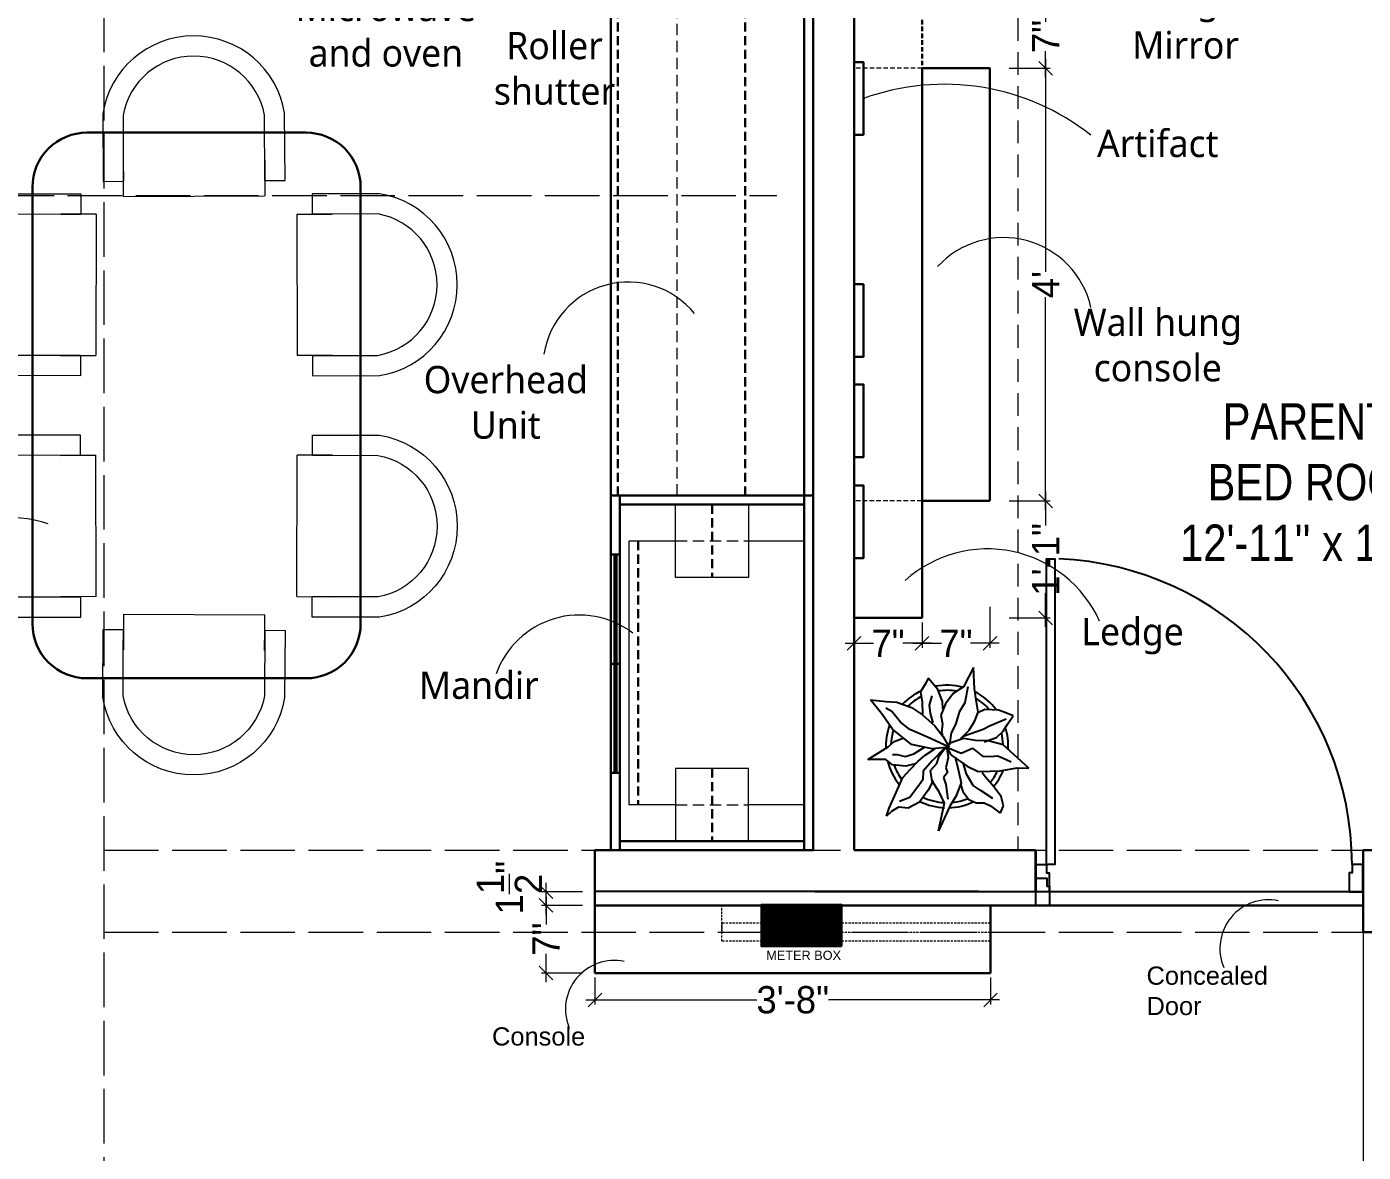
# Model space of a CAD drawing. Header units: millimetres. Extents: x 35877 to 3066687, y -650199 to -40525.
# Drawn here: x 147047.5 to 147194.5, y -180139.9 to -180016.2 of the extents above; entities that cross this region are included whole.
import ezdxf

# ---------------------------------------------------------------- set-up
doc = ezdxf.new("R2010")
doc.units = ezdxf.units.MM
doc.header["$MEASUREMENT"] = 0
doc.header["$PDMODE"] = 35
for name, pattern in [('ACAD_ISO02W100', [15, 12, -3]), ('DASHED', [0.75, 0.5, -0.25]), ('DASHED2', [0.375, 0.25, -0.125]), ('DASHEDX2', [1.5, 1, -0.5]), ('HIDDEN', [0.375, 0.25, -0.125])]:
    doc.linetypes.add(name, pattern=pattern)
doc.layers.get('Defpoints').update_dxf_attribs({"color": 220})
for name, color, linetype in [('AR DOOR', 40, 'Continuous'), ('AR ELE-5', 134, 'Continuous'), ('str coll', 6, 'Continuous')]:
    doc.layers.add(name, color=color, linetype=linetype)
for name, color, linetype, lineweight in [('COLUMN', 1, 'Continuous', 30), ('dim05', 1, 'Continuous', 13), ('el', 7, 'Continuous', 20), ('ELEC.', 5, 'Continuous', 20), ('Electrical', 84, 'Continuous', 30), ('FIRST FLOOR ( TEXT )', 7, 'Continuous', 9), ('FUR1', 22, 'Continuous', 0), ('FURNITURE', 32, 'Continuous', 9), ('furniture dimensions', 1, 'DASHED', 0), ('GROUND FLOOR', 7, 'Continuous', 9), ('GROUND FLOOR  ( PLINE )', 251, 'Continuous', 30), ('Labelling', 1, 'Continuous', 25), ('wall', 7, 'Continuous', 30)]:
    doc.layers.add(name, color=color, linetype=linetype, lineweight=lineweight)
doc.layers.add('PDF_INT-ELEC SWITCH BOARD', color=7, linetype='Continuous', true_color=0x00751d)
doc.styles.add('century g', font='GOTHIC.TTF')
doc.styles.add('KATHA', font='swissc.ttf')
doc.styles.get("Standard").update_dxf_attribs({"font": 'arial.ttf', "height": 6})
doc.styles.add('style4', font='ARIALN.TTF')
doc.dimstyles.new('Archana', dxfattribs={"dimtxt": 2, "dimasz": 0.75, "dimexe": 0.5, "dimexo": 0.5, "dimgap": 0, "dimtad": 0, "dimzin": 0, "dimdsep": 46, "dimlunit": 4, "dimtxsty": 'century g', "dimblk": 'OBLIQUE', "dimcen": 0, "dimdle": 1, "dimclrd": 256, "dimclre": 256, "dimclrt": 256, "dimadec": 0, "dimazin": 0, "dimtfac": 1, "dimtofl": 0, "dimtmove": 1, "dimatfit": 3, "dimfxl": 1, "dimfxlon": 1, "dimtolj": 1, "dimtzin": 0, "dimlwd": -1, "dimlwe": -1, "dimarcsym": 0})

# ---------------------------------------------------------------- blocks, each defined once
blk = doc.blocks.new('*U20')
for points in [[(0, 0), (0, 1120), (30, 1120), (30, 0)], [(-40, 0), (0, 0), (0, -30), (10, -30), (10, -100), (-40, -100)], [(1160, 0), (1120, 0), (1120, -30), (1110, -30), (1110, -100), (1160, -100)]]:
    blk.add_lwpolyline(points, close=True)
at = {"layer": 'AR ELE-5', "linetype": 'ByBlock', "ltscale": 15}
blk.add_arc((-1.6, -0.7), 1121.6, 0.0347, 87.627, dxfattribs=at)
blk = doc.blocks.new('SD DSD')
at = {"layer": 'FURNITURE', "color": 9, "true_color": 0xc7c8ca, "transparency": 33554687}
for p, q in [((3348486.7, -514623.32), (3348486.68, -514619.42)), ((3348502.23, -514619.34), (3348502.25, -514623.25)), ((3348486.7, -514623.32), (3348502.25, -514623.25)), ((3348483.69, -514625.26), (3348479.79, -514625.25)), ((3348483.69, -514625.26), (3348483.66, -514640.81)), ((3348505.76, -514625.26), (3348509.66, -514625.25)), ((3348505.76, -514625.26), (3348505.79, -514640.81)), ((3348479.75, -514640.8), (3348483.66, -514640.81)), ((3348509.7, -514640.8), (3348505.79, -514640.81)), ((3348479.75, -514651.77), (3348483.66, -514651.76)), ((3348483.69, -514667.31), (3348483.66, -514651.76)), ((3348505.76, -514667.31), (3348505.79, -514651.76)), ((3348509.7, -514651.77), (3348505.79, -514651.76)), ((3348483.69, -514667.31), (3348479.79, -514667.32)), ((3348505.76, -514667.31), (3348509.66, -514667.32)), ((3348486.7, -514669.25), (3348486.68, -514673.16)), ((3348486.7, -514669.25), (3348502.25, -514669.32)), ((3348502.23, -514673.23), (3348502.25, -514669.32))]:
    blk.add_line(p, q, dxfattribs=at)
at = {"layer": 'FURNITURE', "color": 9, "true_color": 0xc7c8ca, "transparency": 33554687, "flags": 128}
for points in [[(3348502.23, -514621.56), (3348504.46, -514621.55), (3348504.42, -514614.17, 0.853613), (3348484.42, -514614.22), (3348484.46, -514621.65), (3348486.68, -514621.64)], [(3348502.22, -514619.34), (3348502.23, -514621.56), (3348502.2, -514614.36, 0.835758), (3348486.65, -514614.39), (3348486.67, -514619.42), (3348486.68, -514621.64)], [(3348481.97, -514640.8), (3348481.97, -514643.02), (3348474.58, -514643.01, -0.853613), (3348474.58, -514623.01), (3348482.01, -514623.02), (3348482.01, -514625.25)], [(3348507.48, -514640.8), (3348507.48, -514643.02), (3348514.87, -514643.01, 0.853613), (3348514.87, -514623.01), (3348507.44, -514623.02), (3348507.44, -514625.25)], [(3348479.75, -514640.79), (3348481.97, -514640.8), (3348474.77, -514640.78, -0.835758), (3348474.76, -514625.23), (3348479.79, -514625.24), (3348482.01, -514625.25)], [(3348509.7, -514640.79), (3348507.48, -514640.8), (3348514.68, -514640.78, 0.835758), (3348514.69, -514625.23), (3348509.66, -514625.24), (3348507.44, -514625.25)], [(3348481.97, -514651.77), (3348481.97, -514649.55), (3348474.58, -514649.57, 0.853613), (3348474.58, -514669.57), (3348482.01, -514669.55), (3348482.01, -514667.32)], [(3348507.48, -514651.77), (3348507.48, -514649.55), (3348514.87, -514649.57, -0.853613), (3348514.87, -514669.57), (3348507.44, -514669.55), (3348507.44, -514667.32)], [(3348479.75, -514651.78), (3348481.97, -514651.77), (3348474.77, -514651.79, 0.835758), (3348474.76, -514667.34), (3348479.79, -514667.33), (3348482.01, -514667.33)], [(3348509.7, -514651.78), (3348507.48, -514651.77), (3348514.68, -514651.79, -0.835758), (3348514.69, -514667.34), (3348509.66, -514667.33), (3348507.44, -514667.33)], [(3348502.23, -514671.01), (3348504.46, -514671.02), (3348504.42, -514678.4, -0.853613), (3348484.42, -514678.36), (3348484.46, -514670.92), (3348486.68, -514670.93)], [(3348502.22, -514673.23), (3348502.23, -514671.01), (3348502.2, -514678.21, -0.835758), (3348486.65, -514678.18), (3348486.67, -514673.16), (3348486.68, -514670.93)]]:
    blk.add_lwpolyline(points, format="xyb", dxfattribs=at)
at = {"layer": 'FURNITURE', "color": 9, "lineweight": 30, "true_color": 0xc7c8ca, "transparency": 33554687}
blk.add_lwpolyline([(3348506.78, -514676.29), (3348482.68, -514676.29, -0.414214), (3348476.68, -514670.29), (3348476.68, -514622.29, -0.414214), (3348482.68, -514616.29), (3348506.78, -514616.29, -0.414214), (3348512.78, -514622.29), (3348512.78, -514670.29, -0.414214)], format="xyb", close=True, dxfattribs=at)
blk = doc.blocks.new('ARPLS010')
at = {"linetype": 'ByBlock'}
for p, q in [((0.179, 0.666), (0.121, 0.605)), ((0.174, 0.573), (0.179, 0.666)), ((0.121, 0.605), (-0.013, 0.459)), ((0.2, 0.432), (0.174, 0.573)), ((-0.278, 0.467), (-0.295, 0.42)), ((-0.248, 0.54), (-0.278, 0.467)), ((-0.182, 0.493), (-0.248, 0.54)), ((-0.222, 0.484), (-0.164, 0.347)), ((-0.125, 0.459), (-0.182, 0.493)), ((-0.072, 0.404), (-0.125, 0.459)), ((-0.013, 0.459), (-0.044, 0.336)), ((0.077, 0.412), (0.091, 0.447)), ((0.091, 0.447), (0.125, 0.522)), ((0.409, 0.44), (0.33, 0.38)), ((0.484, 0.459), (0.409, 0.44)), ((0.542, 0.434), (0.484, 0.459)), ((-0.295, 0.42), (-0.302, 0.309)), ((-0.164, 0.347), (-0.139, 0.295)), ((-0.038, 0.302), (-0.072, 0.404)), ((-0.044, 0.336), (-0.049, 0.232)), ((0.082, 0.358), (0.077, 0.412)), ((0.08, 0.288), (0.082, 0.358)), ((0.203, 0.352), (0.2, 0.432)), ((0.204, 0.254), (0.203, 0.352)), ((0.33, 0.38), (0.252, 0.313)), ((0.425, 0.373), (0.356, 0.269)), ((0.459, 0.303), (0.485, 0.354)), ((0.485, 0.354), (0.533, 0.42)), ((0.533, 0.42), (0.542, 0.434)), ((-0.469, 0.226), (-0.643, 0.216)), ((-0.362, 0.24), (-0.469, 0.226)), ((-0.278, 0.254), (-0.362, 0.24)), ((-0.302, 0.309), (-0.276, 0.258)), ((-0.21, 0.227), (-0.278, 0.254)), ((-0.132, 0.18), (-0.21, 0.227)), ((-0.139, 0.295), (-0.08, 0.131)), ((-0.049, 0.232), (-0.065, 0.135)), ((0.015, 0.209), (0.08, 0.288)), ((0.16, 0.165), (0.204, 0.254)), ((0.252, 0.313), (0.216, 0.287)), ((0.356, 0.269), (0.318, 0.213)), ((0.432, 0.176), (0.459, 0.236)), ((0.459, 0.236), (0.459, 0.303)), ((-0.643, 0.216), (-0.485, 0.134)), ((-0.359, 0.148), (-0.49, 0.172)), ((-0.485, 0.134), (-0.433, 0.051)), ((-0.287, 0.106), (-0.359, 0.148)), ((-0.063, 0.111), (-0.132, 0.18)), ((-0.065, 0.135), (-0.024, 0.018)), ((0.009, 0.005), (0.056, 0.114)), ((0.056, 0.114), (0.015, 0.209)), ((0.068, 0.032), (0.16, 0.165)), ((0.227, 0.157), (0.132, 0.131)), ((0.187, 0.091), (0.297, 0.116)), ((0.318, 0.213), (0.227, 0.157)), ((0.297, 0.116), (0.408, 0.071)), ((0.309, 0.109), (0.368, 0.128)), ((0.368, 0.128), (0.432, 0.176)), ((-0.433, 0.051), (-0.349, -0.011)), ((-0.18, 0.073), (-0.287, 0.106)), ((-0.111, 0.036), (-0.18, 0.073)), ((-0.013, 0.022), (-0.111, 0.036)), ((-0.084, -0.034), (0.007, 0.018)), ((0.003, 0.011), (-0.076, -0.16)), ((-0.024, 0.018), (0.009, 0.005)), ((0.006, -0.002), (0.068, 0.032)), ((0.007, 0.018), (0.02, -0.121)), ((0.017, -0.002), (0.091, 0.009)), ((0.088, 0.065), (0.187, 0.091)), ((0.091, 0.009), (0.173, -0.011)), ((0.173, -0.011), (0.212, 0.004)), ((0.212, 0.004), (0.252, -0.03)), ((0.309, -0.01), (0.43, 0.006)), ((0.408, 0.071), (0.482, 0.024)), ((0.482, 0.024), (0.689, -0.072)), ((-0.464, -0.073), (-0.558, -0.152)), ((-0.366, -0.036), (-0.464, -0.073)), ((-0.306, -0.033), (-0.366, -0.036)), ((-0.349, -0.011), (-0.256, -0.05)), ((-0.259, -0.2), (-0.168, -0.1)), ((-0.256, -0.05), (-0.185, -0.038)), ((-0.185, -0.038), (-0.114, -0.046)), ((-0.168, -0.1), (-0.084, -0.034)), ((-0.114, -0.046), (-0.093, -0.036)), ((0.01, -0.014), (0.017, -0.002)), ((0.078, -0.064), (0.01, -0.014)), ((0.016, -0.023), (0.116, -0.122)), ((0.07, -0.179), (0.018, -0.1)), ((0.138, -0.083), (0.078, -0.064)), ((0.197, -0.135), (0.138, -0.083)), ((0.252, -0.03), (0.309, -0.01)), ((0.37, -0.064), (0.283, -0.123)), ((0.462, -0.021), (0.37, -0.064)), ((0.689, -0.072), (0.462, -0.021)), ((-0.558, -0.152), (-0.517, -0.172)), ((-0.517, -0.172), (-0.447, -0.216)), ((-0.447, -0.216), (-0.363, -0.202)), ((-0.336, -0.142), (-0.413, -0.121)), ((-0.363, -0.202), (-0.263, -0.2)), ((-0.269, -0.135), (-0.336, -0.142)), ((-0.318, -0.29), (-0.259, -0.2)), ((-0.193, -0.113), (-0.269, -0.135)), ((-0.076, -0.16), (-0.138, -0.304)), ((0.02, -0.121), (-0.017, -0.291)), ((0.059, -0.27), (0.005, -0.185)), ((0.121, -0.239), (0.07, -0.179)), ((0.116, -0.122), (0.201, -0.195)), ((0.283, -0.123), (0.197, -0.135)), ((0.201, -0.195), (0.272, -0.198)), ((0.272, -0.198), (0.311, -0.225)), ((0.277, -0.114), (0.357, -0.156)), ((0.357, -0.156), (0.455, -0.226)), ((-0.363, -0.408), (-0.318, -0.29)), ((-0.138, -0.304), (-0.199, -0.38)), ((-0.017, -0.291), (-0.141, -0.446)), ((0.08, -0.342), (0.059, -0.27)), ((0.184, -0.299), (0.121, -0.239)), ((0.141, -0.261), (0.16, -0.336)), ((0.252, -0.362), (0.184, -0.299)), ((0.311, -0.225), (0.415, -0.304)), ((0.415, -0.304), (0.447, -0.388)), ((0.455, -0.226), (0.503, -0.317)), ((0.503, -0.317), (0.494, -0.398)), ((-0.368, -0.496), (-0.363, -0.408)), ((-0.199, -0.38), (-0.287, -0.45)), ((-0.042, -0.432), (-0.071, -0.352)), ((0.002, -0.48), (-0.042, -0.432)), ((0.064, -0.446), (0.066, -0.407)), ((0.066, -0.407), (0.08, -0.342)), ((0.16, -0.336), (0.15, -0.445)), ((0.376, -0.416), (0.252, -0.362)), ((0.502, -0.472), (0.376, -0.416)), ((0.494, -0.398), (0.528, -0.452)), ((-0.382, -0.625), (-0.368, -0.496)), ((-0.269, -0.533), (-0.382, -0.625)), ((-0.287, -0.45), (-0.314, -0.498)), ((-0.141, -0.446), (-0.269, -0.533)), ((0.104, -0.646), (0.002, -0.48)), ((0.106, -0.5), (0.104, -0.646)), ((0.15, -0.445), (0.106, -0.5)), ((0.567, -0.494), (0.502, -0.472)), ((0.528, -0.452), (0.567, -0.494))]:
    blk.add_line(p, q, dxfattribs=at)
for radius, start, end in [(0.5, 87.2367, 107.9154), (0.458, 91.6596, 104.0784), (0.5, 49.0791, 67.0324), (0.5, 126.2799, 152.7042), (0.458, 130.7647, 148.9789), (0.458, 49.8461, 63.9764), (0.5, 164.9216, 191.0302), (0.458, 5.0517, 21.9108), (0.5, 1.3782, 25.7565), (0.458, 169.9629, 188.6517), (0.458, 334.5625, 357.1532), (0.5, 333.6991, 357.5577), (0.5, 205.1623, 226.3204), (0.458, 207.232, 224.0819), (0.5, 283.5324, 308.8712), (0.458, 289.266, 306.1107), (0.5, 249.553, 272.4234), (0.458, 252.8522, 267.711)]:
    blk.add_arc((0, 0), radius, start, end, dxfattribs=at)
blk = doc.blocks.new('_Oblique')
at = {"layer": 'wall', "color": 0, "lineweight": -2}
blk.add_line((-0.5, -0.5), (0.5, 0.5), dxfattribs=at)
blk = doc.blocks.new('*D652')
at = {"layer": 'Defpoints', "color": 0, "linetype": 'Continuous', "lineweight": 0, "transparency": 16777216}
for p in [(147153.43, -180020.73), (147159.55, -180020.73), (147153.43, -180068.29)]:
    blk.add_point(p, dxfattribs=at)
at = {"layer": 'furniture dimensions', "color": 5, "linetype": 'Continuous', "transparency": 16777216}
for p, q in [((147159.55, -180019.73), (147159.55, -180043.12)), ((147155.55, -180020.73), (147160.05, -180020.73)), ((147159.55, -180069.29), (147159.55, -180045.9))]:
    blk.add_line(p, q, dxfattribs=at)
at = {"layer": 'furniture dimensions', "color": 5, "linetype": 'ByBlock', "transparency": 16777216}
blk.add_line((147155.55, -180068.29), (147160.05, -180068.29), dxfattribs=at)
at = {"layer": 'furniture dimensions', "color": 5, "linetype": 'Continuous', "transparency": 16777216, "xscale": 1.5, "yscale": 1.5, "zscale": 1.5}
for p, rotation in [((147159.55, -180020.73), 90), ((147159.55, -180068.29), 270)]:
    blk.add_blockref('_Oblique', p, dxfattribs=dict(at, rotation=rotation))
at = {"layer": 'furniture dimensions', "linetype": 'Continuous', "lineweight": 0, "transparency": 16777216, "insert": (147159.55, -180044.51), "char_height": 3, "attachment_point": 5, "rotation": 90, "style": 'century g'}
blk.add_mtext("\\A1;4'", dxfattribs=at)
blk = doc.blocks.new('*D653')
at = {"layer": 'Defpoints', "color": 0, "linetype": 'Continuous', "lineweight": 0, "transparency": 16777216}
for p in [(147138.49, -180076.64), (147145.96, -180081.15), (147145.96, -180083.94)]:
    blk.add_point(p, dxfattribs=at)
at = {"layer": 'furniture dimensions', "color": 5, "linetype": 'ByBlock', "transparency": 16777216}
blk.add_line((147138.49, -180079.94), (147138.49, -180084.44), dxfattribs=at)
at = {"layer": 'furniture dimensions', "color": 5, "linetype": 'Continuous', "transparency": 16777216}
for p, q in [((147145.96, -180081.65), (147145.96, -180084.44)), ((147137.49, -180083.94), (147140.62, -180083.94)), ((147146.96, -180083.94), (147143.83, -180083.94))]:
    blk.add_line(p, q, dxfattribs=at)
at = {"layer": 'furniture dimensions', "color": 5, "linetype": 'Continuous', "transparency": 16777216, "xscale": 1.5, "yscale": 1.5, "zscale": 1.5, "rotation": 180}
blk.add_blockref('_Oblique', (147138.49, -180083.94), dxfattribs=at)
at = {"layer": 'furniture dimensions', "color": 5, "linetype": 'Continuous', "transparency": 16777216, "xscale": 1.5, "yscale": 1.5, "zscale": 1.5}
blk.add_blockref('_Oblique', (147145.96, -180083.94), dxfattribs=at)
at = {"layer": 'furniture dimensions', "linetype": 'Continuous', "lineweight": 0, "transparency": 16777216, "insert": (147142.22, -180083.94), "char_height": 3, "attachment_point": 5, "style": 'century g'}
blk.add_mtext('\\A1;7"', dxfattribs=at)
blk = doc.blocks.new('*D655')
at = {"layer": 'Defpoints', "color": 0, "linetype": 'Continuous', "lineweight": 0, "transparency": 16777216}
for p in [(147153.43, -180013.73), (147153.43, -180020.73), (147159.55, -180020.73)]:
    blk.add_point(p, dxfattribs=at)
at = {"layer": 'furniture dimensions', "color": 5, "linetype": 'Continuous', "transparency": 16777216}
for p, q in [((147159.55, -180012.73), (147159.55, -180015.62)), ((147159.55, -180021.73), (147159.55, -180018.83)), ((147155.55, -180020.73), (147160.05, -180020.73))]:
    blk.add_line(p, q, dxfattribs=at)
at = {"layer": 'furniture dimensions', "color": 5, "linetype": 'ByBlock', "transparency": 16777216}
blk.add_line((147155.55, -180013.73), (147160.05, -180013.73), dxfattribs=at)
at = {"layer": 'furniture dimensions', "color": 5, "linetype": 'Continuous', "transparency": 16777216, "xscale": 1.5, "yscale": 1.5, "zscale": 1.5}
for p, rotation in [((147159.55, -180013.73), 90), ((147159.55, -180020.73), 270)]:
    blk.add_blockref('_Oblique', p, dxfattribs=dict(at, rotation=rotation))
at = {"layer": 'furniture dimensions', "linetype": 'Continuous', "lineweight": 0, "transparency": 16777216, "insert": (147159.55, -180017.23), "char_height": 3, "attachment_point": 5, "rotation": 90, "style": 'century g'}
blk.add_mtext('\\A1;7"', dxfattribs=at)
blk = doc.blocks.new('*D656')
at = {"layer": 'Defpoints', "color": 0, "linetype": 'Continuous', "lineweight": 0, "transparency": 16777216}
for p in [(147153.43, -180068.29), (147145.96, -180081.15), (147159.55, -180081.15)]:
    blk.add_point(p, dxfattribs=at)
at = {"layer": 'furniture dimensions', "color": 5, "linetype": 'Continuous', "transparency": 16777216}
for p, q in [((147159.55, -180067.29), (147159.55, -180071)), ((147159.55, -180082.15), (147159.55, -180078.44)), ((147155.55, -180081.15), (147160.05, -180081.15))]:
    blk.add_line(p, q, dxfattribs=at)
at = {"layer": 'furniture dimensions', "color": 5, "linetype": 'ByBlock', "transparency": 16777216}
blk.add_line((147155.55, -180068.29), (147160.05, -180068.29), dxfattribs=at)
at = {"layer": 'furniture dimensions', "color": 5, "linetype": 'Continuous', "transparency": 16777216, "xscale": 1.5, "yscale": 1.5, "zscale": 1.5}
for p, rotation in [((147159.55, -180068.29), 90), ((147159.55, -180081.15), 270)]:
    blk.add_blockref('_Oblique', p, dxfattribs=dict(at, rotation=rotation))
at = {"layer": 'furniture dimensions', "linetype": 'Continuous', "lineweight": 0, "transparency": 16777216, "insert": (147159.55, -180074.72), "char_height": 3, "attachment_point": 5, "rotation": 90, "style": 'century g'}
blk.add_mtext('\\A1;1\'-1"', dxfattribs=at)
blk = doc.blocks.new('*D657')
at = {"layer": 'Defpoints', "color": 0, "linetype": 'Continuous', "lineweight": 0, "transparency": 16777216}
for p in [(147153.43, -180079.15), (147145.96, -180081.15), (147153.43, -180083.94)]:
    blk.add_point(p, dxfattribs=at)
at = {"layer": 'furniture dimensions', "color": 5, "linetype": 'Continuous', "transparency": 16777216}
for p, q in [((147153.43, -180079.94), (147153.43, -180084.44)), ((147144.96, -180083.94), (147148.09, -180083.94)), ((147154.43, -180083.94), (147151.3, -180083.94))]:
    blk.add_line(p, q, dxfattribs=at)
at = {"layer": 'furniture dimensions', "color": 5, "linetype": 'ByBlock', "transparency": 16777216}
blk.add_line((147145.96, -180081.65), (147145.96, -180084.44), dxfattribs=at)
at = {"layer": 'furniture dimensions', "color": 5, "linetype": 'Continuous', "transparency": 16777216, "xscale": 1.5, "yscale": 1.5, "zscale": 1.5, "rotation": 180}
blk.add_blockref('_Oblique', (147145.96, -180083.94), dxfattribs=at)
at = {"layer": 'furniture dimensions', "color": 5, "linetype": 'Continuous', "transparency": 16777216, "xscale": 1.5, "yscale": 1.5, "zscale": 1.5}
blk.add_blockref('_Oblique', (147153.43, -180083.94), dxfattribs=at)
at = {"layer": 'furniture dimensions', "linetype": 'Continuous', "lineweight": 0, "transparency": 16777216, "insert": (147149.69, -180083.94), "char_height": 3, "attachment_point": 5, "style": 'century g'}
blk.add_mtext('\\A1;7"', dxfattribs=at)
blk = doc.blocks.new('*D666')
at = {"layer": 'Defpoints', "color": 0, "linetype": 'Continuous', "lineweight": 0, "transparency": 16777216}
for p in [(147109.99, -180112.77), (147104.61, -180120.2), (147120.97, -180120.2)]:
    blk.add_point(p, dxfattribs=at)
at = {"layer": 'furniture dimensions', "color": 5, "linetype": 'ByBlock', "transparency": 16777216}
blk.add_line((147108.61, -180112.77), (147104.11, -180112.77), dxfattribs=at)
at = {"layer": 'furniture dimensions', "color": 5, "linetype": 'Continuous', "transparency": 16777216}
for p, q in [((147104.61, -180111.77), (147104.61, -180114.88)), ((147104.61, -180121.2), (147104.61, -180118.09)), ((147108.61, -180120.2), (147104.11, -180120.2))]:
    blk.add_line(p, q, dxfattribs=at)
at = {"layer": 'furniture dimensions', "color": 5, "linetype": 'Continuous', "transparency": 16777216, "xscale": 1.5, "yscale": 1.5, "zscale": 1.5}
for p, rotation in [((147104.61, -180112.77), 90), ((147104.61, -180120.2), 270)]:
    blk.add_blockref('_Oblique', p, dxfattribs=dict(at, rotation=rotation))
at = {"layer": 'furniture dimensions', "linetype": 'Continuous', "lineweight": 0, "transparency": 16777216, "insert": (147104.61, -180116.48), "char_height": 3, "attachment_point": 5, "rotation": 90, "style": 'century g'}
blk.add_mtext('\\A1;7"', dxfattribs=at)
blk = doc.blocks.new('*D667')
at = {"layer": 'Defpoints', "color": 0, "linetype": 'Continuous', "lineweight": 0, "transparency": 16777216}
for p in [(147109.99, -180120.2), (147153.49, -180120.2), (147153.49, -180123.16)]:
    blk.add_point(p, dxfattribs=at)
at = {"layer": 'furniture dimensions', "color": 5, "linetype": 'ByBlock', "transparency": 16777216}
blk.add_line((147109.99, -180120.7), (147109.99, -180123.66), dxfattribs=at)
at = {"layer": 'furniture dimensions', "color": 5, "linetype": 'Continuous', "transparency": 16777216}
for p, q in [((147153.49, -180120.7), (147153.49, -180123.66)), ((147108.99, -180123.16), (147127.79, -180123.16)), ((147154.49, -180123.16), (147135.68, -180123.16))]:
    blk.add_line(p, q, dxfattribs=at)
at = {"layer": 'furniture dimensions', "color": 5, "linetype": 'Continuous', "transparency": 16777216, "xscale": 1.5, "yscale": 1.5, "zscale": 1.5, "rotation": 180}
blk.add_blockref('_Oblique', (147109.99, -180123.16), dxfattribs=at)
at = {"layer": 'furniture dimensions', "color": 5, "linetype": 'Continuous', "transparency": 16777216, "xscale": 1.5, "yscale": 1.5, "zscale": 1.5}
blk.add_blockref('_Oblique', (147153.49, -180123.16), dxfattribs=at)
at = {"layer": 'furniture dimensions', "linetype": 'Continuous', "lineweight": 0, "transparency": 16777216, "insert": (147131.74, -180123.16), "char_height": 3, "attachment_point": 5, "style": 'century g'}
blk.add_mtext('\\A1;3\'-8"', dxfattribs=at)
blk = doc.blocks.new('*D869')
at = {"layer": 'Defpoints', "color": 0, "linetype": 'Continuous', "lineweight": 0, "transparency": 16777216}
for p in [(147104.61, -180111.27), (147109.99, -180111.27), (147109.99, -180112.77)]:
    blk.add_point(p, dxfattribs=at)
at = {"layer": 'furniture dimensions', "color": 5, "linetype": 'Continuous', "transparency": 16777216}
for p, q in [((147104.61, -180113.77), (147104.61, -180110.27)), ((147108.61, -180111.27), (147104.11, -180111.27))]:
    blk.add_line(p, q, dxfattribs=at)
at = {"layer": 'furniture dimensions', "color": 5, "linetype": 'ByBlock', "transparency": 16777216}
blk.add_line((147108.61, -180112.77), (147104.11, -180112.77), dxfattribs=at)
at = {"layer": 'furniture dimensions', "color": 5, "linetype": 'Continuous', "transparency": 16777216, "xscale": 1.5, "yscale": 1.5, "zscale": 1.5}
for p, rotation in [((147104.61, -180111.27), 90), ((147104.61, -180112.77), 270)]:
    blk.add_blockref('_Oblique', p, dxfattribs=dict(at, rotation=rotation))
at = {"layer": 'furniture dimensions', "linetype": 'Continuous', "lineweight": 0, "transparency": 16777216, "insert": (147100.57, -180110.81), "char_height": 3, "attachment_point": 5, "rotation": 90, "style": 'century g'}
blk.add_mtext('\\A1;1{\\H1x;\\S1/2;}"', dxfattribs=at)

msp = doc.modelspace()

# ---------------------------------------------------------------- hatches: boundary and pattern name
at = {"layer": 'el', "ltscale": 10, "true_color": 0x939598, "transparency": 33554687}
h = msp.add_hatch(dxfattribs=at)
h.set_pattern_fill('ANSI31', color=252, scale=0.3)
h.set_pattern_definition([(45, (-3173427.947227, 330031.232613), (-0.0265165042945, 0.0265165042945), [])])
h.paths.add_polyline_path([(147128.2984, -180112.7015), (147128.2984, -180117.2494), (147137.1136, -180117.2494), (147137.1136, -180112.7015)])

# ---------------------------------------------------------------- linework, layer by layer
at = {"transparency": 33554687, "elevation": 0.3521}
msp.add_lwpolyline([(147158.4891, -180109.7685), (147159.6891, -180109.7685), (147159.6891, -180110.6685), (147159.9891, -180110.6685), (147159.9891, -180112.7685), (147158.4891, -180112.7685)], close=True, dxfattribs=at)
at = {"layer": 'COLUMN', "transparency": 33554687, "elevation": 0.3521}
msp.add_lwpolyline([(147209.4891, -180106.7015), (147209.4891, -180115.7015), (147194.4891, -180115.7015), (147194.4891, -180106.7015)], close=True, dxfattribs=at)
at = {"layer": 'el', "color": 4, "lineweight": 30, "ltscale": 10, "transparency": 33554687, "elevation": 0.3521}
for points in [[(147112.1193, -180074.2002), (147112.3593, -180074.2002), (147112.3593, -180086.2002), (147112.1193, -180086.2002)], [(147112.1193, -180098.2002), (147112.3593, -180098.2002), (147112.3593, -180086.2002), (147112.1193, -180086.2002)]]:
    msp.add_lwpolyline(points, close=True, dxfattribs=at)
at = {"layer": 'ELEC.', "transparency": 33554687}
for centre in [(147184.0801, -180117.4992, 0.3521), (147112.0976, -180124.1816, 0.3521)]:
    msp.add_arc(centre, 5.3571, 78.172298, 202.853891, dxfattribs=at)
at = {"layer": 'FUR1', "color": 252, "true_color": 0x939598, "transparency": 33554687}
for centre, radius, start, end in [((147148.4062, -180048.5553, 0.3521), 26.0733, 51.771562, 109.929888), ((147154.9266, -180049.208, 0.3521), 9.8609, 12.854204, 137.327225), ((147113.6641, -180053.6465, 0.3521), 9.4162, 39.346781, 170.957318), ((147045.5628, -180084.1086, 0.3521), 13.9773, 72.124033, 174.042041), ((147153.1623, -180087.0889, 0.3521), 13.5226, 24.308795, 131.952955), ((147108.2657, -180090.5335, 0.3521), 9.6924, 52.725787, 160.57996)]:
    msp.add_arc(centre, radius, start, end, dxfattribs=at)
at = {"layer": 'FURNITURE', "lineweight": 30, "transparency": 33554687}
for p, q in [((147111.7393, -180106.7015, 0.3521), (147111.7393, -180002.7015, 0.3521)), ((147132.9894, -180002.7015, 0.3521), (147132.9891, -180067.7002, 0.3521)), ((147133.9894, -180002.7015, 0.3521), (147133.9891, -180067.7002, 0.3521)), ((147132.9891, -180068.7002, 0.3521), (147112.7393, -180068.7002, 0.3521)), ((147112.7393, -180068.7002, 0.3521), (147112.7393, -180105.7015, 0.3521)), ((147132.9891, -180106.7015, 0.3521), (147132.9891, -180067.7002, 0.3521)), ((147145.9594, -180068.289, 0.3521), (147153.4297, -180068.289, 0.3521)), ((147145.9594, -180081.156, 0.3521), (147138.4891, -180081.156, 0.3521)), ((147112.7393, -180105.7015, 0.3521), (147132.9891, -180105.7015, 0.3521)), ((147109.9891, -180112.7685, 0.3521), (147109.9891, -180120.2015, 0.3521)), ((147153.4891, -180120.2015, 0.3521), (147153.4891, -180112.7685, 0.3521)), ((147109.9891, -180120.2015, 0.3521), (147153.4891, -180120.2015, 0.3521))]:
    msp.add_line(p, q, dxfattribs=at)
at = {"layer": 'FURNITURE', "color": 3, "linetype": 'DASHEDX2', "lineweight": 30, "transparency": 33554687}
for p, q in [((147112.4893, -180067.7002, 0.3521), (147112.4893, -180002.7015, 0.3521)), ((147126.4891, -180067.7002, 0.3521), (147126.4891, -180002.7015, 0.3521)), ((147122.8642, -180068.7002, 0.3521), (147122.8642, -180076.7002, 0.3521)), ((147114.7393, -180072.7002, 0.3521), (147114.7393, -180101.7015, 0.3521)), ((147122.8642, -180097.7015, 0.3521), (147122.8642, -180105.7015, 0.3521))]:
    msp.add_line(p, q, dxfattribs=at)
at = {"layer": 'FURNITURE', "linetype": 'HIDDEN', "lineweight": 18, "ltscale": 5, "transparency": 33554687}
for p, q in [((147118.9891, -180002.7015, 0.3521), (147118.9891, -180067.7002, 0.3521)), ((147118.8599, -180072.7002, 0.3521), (147126.8685, -180072.7002, 0.3521)), ((147118.8599, -180101.7015, 0.3521), (147126.8685, -180101.7015, 0.3521))]:
    msp.add_line(p, q, dxfattribs=at)
at = {"layer": 'FURNITURE', "linetype": 'DASHED', "lineweight": 30, "transparency": 33554687}
msp.add_line((147145.9594, -180081.1485, 0.3521), (147145.9594, -180013.7279, 0.3521), dxfattribs=at)
at = {"layer": 'FURNITURE', "linetype": 'DASHED', "lineweight": 20, "transparency": 33554687}
msp.add_line((147153.4297, -180068.289, 0.3521), (147138.4891, -180068.289, 0.3521), dxfattribs=at)
at = {"layer": 'FURNITURE', "lineweight": 30, "transparency": 33554687, "elevation": 0.3521}
for points in [[(147138.4891, -180020.0461), (147139.5186, -180020.0461), (147139.5186, -180028.041), (147138.4891, -180028.041)], [(147138.4891, -180044.467), (147139.5186, -180044.467), (147139.5186, -180052.462), (147138.4891, -180052.462)], [(147138.4891, -180055.4935), (147139.5186, -180055.4935), (147139.5186, -180063.4885), (147138.4891, -180063.4885)], [(147138.4891, -180066.5978), (147139.5186, -180066.5978), (147139.5186, -180074.5927), (147138.4891, -180074.5927)], [(147111.7393, -180106.7015), (147133.9891, -180106.7015), (147133.9891, -180067.7002), (147111.7393, -180067.7002)], [(147112.7393, -180067.7002), (147112.7393, -180074.2002), (147111.7393, -180074.2002), (147111.7393, -180067.7002)], [(147112.7393, -180074.2002), (147112.7393, -180086.2002), (147111.7393, -180086.2002), (147111.7393, -180074.2002)], [(147112.7393, -180086.2002), (147112.7393, -180086.2002), (147111.7393, -180086.2002), (147111.7393, -180086.2002)], [(147112.7393, -180098.2002), (147112.7393, -180086.2002), (147111.7393, -180086.2002), (147111.7393, -180098.2002)], [(147112.7393, -180086.2002), (147112.7393, -180086.2002), (147111.7393, -180086.2002), (147111.7393, -180086.2002)], [(147112.7393, -180106.7015), (147112.7393, -180098.2002), (147111.7393, -180098.2002), (147111.7393, -180106.7015)], [(147109.9891, -180111.2015), (147194.4891, -180111.2685), (147194.4891, -180112.7685), (147109.9891, -180112.7685)]]:
    msp.add_lwpolyline(points, close=True, dxfattribs=at)
at = {"layer": 'FURNITURE', "linetype": 'DASHED', "lineweight": 20, "transparency": 33554687, "elevation": 0.3521}
msp.add_lwpolyline([(147138.4891, -180081.156), (147145.9594, -180081.156), (147145.9594, -180020.7279), (147138.4891, -180020.7279)], close=True, dxfattribs=at)
at = {"layer": 'FURNITURE', "lineweight": 30, "transparency": 33554687, "elevation": 0.3521}
msp.add_lwpolyline([(147145.9594, -180081.1485), (147145.9594, -180020.7279), (147153.4297, -180020.7279), (147153.4297, -180068.289)], dxfattribs=at)
at = {"layer": 'FURNITURE', "lineweight": 20, "transparency": 33554687, "elevation": 0.3521}
for points in [[(147118.8599, -180068.7002), (147126.8685, -180068.7002), (147126.8685, -180076.7002), (147118.8599, -180076.7002)], [(147118.8599, -180105.7015), (147126.8685, -180105.7015), (147126.8685, -180097.7015), (147118.8599, -180097.7015)]]:
    msp.add_lwpolyline(points, close=True, dxfattribs=at)
for points in [[(147118.8599, -180101.7015), (147113.7393, -180101.7015), (147113.7393, -180072.7002), (147118.8599, -180072.7002)], [(147126.8685, -180072.7002), (147132.9891, -180072.7002), (147132.9891, -180101.7015), (147126.8685, -180101.7015)]]:
    msp.add_lwpolyline(points, dxfattribs=at)
at = {"layer": 'FURNITURE', "linetype": 'DASHED2', "lineweight": 0, "transparency": 33554687, "elevation": 0.3521}
for points in [[(147123.9556, -180112.7685), (147153.4891, -180112.7685), (147153.4891, -180116.685), (147123.9556, -180116.685)], [(147123.9556, -180115.7015), (147153.4891, -180115.7015), (147153.4891, -180114.7267), (147123.9556, -180114.7267)]]:
    msp.add_lwpolyline(points, close=True, dxfattribs=at)
at = {"layer": 'GROUND FLOOR', "transparency": 33554687}
for p, q in [((147133.9891, -180106.7015, 0.3521), (147109.9891, -180106.7015, 0.3521)), ((147109.9891, -180111.2015, 0.3521), (147109.9891, -180106.7015, 0.3521)), ((147138.4891, -180106.7015, 0.3521), (147156.4891, -180106.7015, 0.3521)), ((147194.4891, -180106.7015, 0.3521), (147194.4891, -180261.2015, 0.3521))]:
    msp.add_line(p, q, dxfattribs=at)
at = {"layer": 'GROUND FLOOR  ( PLINE )', "transparency": 33554687}
for p, q in [((147133.9891, -180106.7015, 0.3521), (147133.9891, -179977.7015, 0.3521)), ((147138.4891, -179977.7015, 0.3521), (147138.4891, -180106.7015, 0.3521)), ((147109.9891, -180111.2015, 0.3521), (147109.9891, -180106.7015, 0.3521)), ((147109.9891, -180106.7015, 0.3521), (147133.9891, -180106.7015, 0.3521)), ((147138.4891, -180106.7015, 0.3521), (147158.4508, -180106.7015, 0.3521)), ((147158.4508, -180106.7015, 0.3521), (147158.4508, -180111.2685, 0.3521)), ((147158.4891, -180106.7015, 0.3521), (147158.4891, -180111.2685, 0.3521)), ((147158.4508, -180111.2685, 0.3521), (147109.9891, -180111.2015, 0.3521))]:
    msp.add_line(p, q, dxfattribs=at)
at = {"layer": 'Labelling', "color": 251, "linetype": 'ACAD_ISO02W100', "lineweight": 0, "ltscale": 0.5, "true_color": 0x636466, "transparency": 33554687}
for p, q in [((147055.9891, -180251.4508, 0.3521), (147055.9891, -179977.7015, 0.3521)), ((146901.9891, -180034.7015, 0.3521), (147129.9891, -180034.7015, 0.3521)), ((147055.9891, -180106.7015, 0.3521), (147194.4891, -180106.7015, 0.3521)), ((147055.9891, -180115.7015, 0.3521), (147194.4891, -180115.7015, 0.3521))]:
    msp.add_line(p, q, dxfattribs=at)
at = {"layer": 'Labelling', "color": 251, "linetype": 'DASHED2', "lineweight": 0, "ltscale": 10, "true_color": 0x636466, "transparency": 33554687}
msp.add_line((147156.4891, -179977.7015, 0.3521), (147156.4891, -180106.7015, 0.3521), dxfattribs=at)
at = {"layer": 'PDF_INT-ELEC SWITCH BOARD', "color": 40, "lineweight": 30, "true_color": 0xffc61a, "transparency": 33554687}
msp.add_line((147128.2984, -180112.7015, 0.3521), (147137.1136, -180117.2494, 0.3521), dxfattribs=at)
msp.add_line((147128.2984, -180112.7015, 0.3521), (147137.1136, -180117.2494, 0.3521), dxfattribs=at)
at = {"layer": 'PDF_INT-ELEC SWITCH BOARD', "color": 40, "lineweight": 30, "true_color": 0xffc61a, "transparency": 33554687, "elevation": 0.3521}
msp.add_lwpolyline([(147137.1136, -180117.2494), (147137.1136, -180112.7015), (147128.2984, -180112.7015), (147128.2984, -180117.2494)], close=True, dxfattribs=at)
msp.add_lwpolyline([(147137.1136, -180117.2494), (147137.1136, -180112.7015), (147128.2984, -180112.7015), (147128.2984, -180117.2494)], close=True, dxfattribs=at)

# ---------------------------------------------------------------- block references
at = {"transparency": 33554687, "xscale": 13.47973786482115, "yscale": 13.47973786482115, "zscale": 13.47973786482115, "rotation": 270.106449045987}
msp.add_blockref('ARPLS010', (147148.7101, -180095.2913, 0.3521), dxfattribs=at)
at = {"layer": 'AR DOOR', "linetype": 'ByBlock', "lineweight": -2, "transparency": 33554687, "extrusion": (0, 0, -1), "xscale": -0.02999999999997555, "yscale": 0.02999999999997555, "zscale": -0.02999999999997555}
msp.add_blockref('*U20', (-147159.6508, -180108.2685, -0.3521), dxfattribs=at)
at = {"layer": 'str coll', "color": 9, "lineweight": 30, "true_color": 0xc7c8ca, "transparency": 33554687}
msp.add_blockref('SD DSD', (-3201428.5634, 334588.4912, 0.3575), dxfattribs=at)

# ---------------------------------------------------------------- texts
at = {"layer": 'dim05', "color": 1, "lineweight": 0, "transparency": 33554687, "char_height": 2, "width": 14.682128, "attachment_point": 1}
for s, insert in [('Concealed Door', (147170.6488, -180119.4877, 0.3521)), ('Console', (147098.6663, -180126.1701, 0.3521))]:
    msp.add_mtext(s, dxfattribs=dict(at, insert=insert))
at = {"layer": 'Electrical', "color": 5, "transparency": 33554687}
msp.add_text('METER BOX ', height=1, dxfattribs=at).set_placement((147128.8243, -180118.7521, 0.3521))
at = {"layer": 'FIRST FLOOR ( TEXT )', "transparency": 33554687, "insert": (147189.8399, -180066.253, 0.3521), "char_height": 4, "attachment_point": 5, "style": 'KATHA'}
msp.add_mtext("PARENTS \\PBED ROOM\\P12'-11'' x 10'-9''", dxfattribs=at)
at = {"layer": 'FUR1', "color": 1, "transparency": 33554687, "char_height": 3, "width": 28.454272, "attachment_point": 5, "style": 'style4'}
for s, insert in [('{\\fMalgun Gothic|b0|i0|c0|p34;Dressing with Mirror}', (147174.9463, -180015.6923, 0.3521)), ('{\\fMalgun Gothic|b0|i0|c0|p34;Microwave \\Pand oven}', (147086.9888, -180016.5631, 0.3521)), ('{\\fMalgun Gothic|b0|i0|c0|p34;Roller \\Pshutter}', (147105.5417, -180020.749, 0.3521)), ('{\\fMalgun Gothic|b0|i0|c0|p34;Artifact}', (147171.8848, -180029.0086, 0.3521)), ('{\\fMalgun Gothic|b0|i0|c0|p34;Wall hung console}', (147171.8848, -180051.1697, 0.3521)), ('{\\fMalgun Gothic|b0|i0|c0|p34;Overhead \\PUnit}', (147100.1791, -180057.4757, 0.3521)), ('{\\fMalgun Gothic|b0|i0|c0|p34;Ledge}', (147169.1146, -180083.1619, 0.3521)), ('{\\fMalgun Gothic|b0|i0|c0|p34;Mandir}', (147097.2182, -180088.5758, 0.3521))]:
    msp.add_mtext(s, dxfattribs=dict(at, insert=insert))

# ---------------------------------------------------------------- dimensions: what is measured, and where the dimension line sits
at = {"layer": 'furniture dimensions', "color": 5, "linetype": 'Continuous', "lineweight": 0, "transparency": 33554687}
for base, p1, p2, override, picture, middle in [((147159.5531, -180020.7279, 0.3521), (147153.4297, -180013.7279, 0.3521), (147153.4297, -180020.7279, 0.3521), {"dimtxt": 3, "dimasz": 1.5, "dimclrd": 5, "dimclre": 5, "dimfxl": 4}, '*D655', (147159.5531, -180017.2279, 0.3521)), ((147159.5531, -180020.7279, 0.3521), (147153.4297, -180068.289, 0.3521), (147153.4297, -180020.7279, 0.3521), {"dimtxt": 3, "dimasz": 1.5, "dimdec": 0, "dimclrd": 5, "dimclre": 5, "dimfxl": 4}, '*D652', (147159.5531, -180044.5084, 0.3521)), ((147159.5531, -180081.1485, 0.3521), (147153.4297, -180068.289, 0.3521), (147145.9594, -180081.1485, 0.3521), {"dimtxt": 3, "dimasz": 1.5, "dimdec": 0, "dimclrd": 5, "dimclre": 5, "dimfxl": 4}, '*D656', (147159.5531, -180074.7187, 0.3521)), ((147104.6087, -180111.2685, 0.3521), (147109.9891, -180112.7685, 0.3521), (147109.9891, -180111.2685, 0.3521), {"dimtxt": 3, "dimasz": 1.5, "dimdec": 1, "dimclrd": 5, "dimclre": 5, "dimfxl": 4}, '*D869', (147100.571, -180110.8072, 0.3521)), ((147104.6087, -180120.2015, 0.3521), (147109.9891, -180112.7685, 0.3521), (147120.9747, -180120.2015, 0.3521), {"dimtxt": 3, "dimasz": 1.5, "dimdec": 0, "dimclrd": 5, "dimclre": 5, "dimfxl": 4}, '*D666', (147104.6087, -180116.485, 0.3521))]:
    dim = msp.add_linear_dim(base=base, p1=p1, p2=p2, angle=90, dimstyle='Archana', override=override, dxfattribs=at)
    dim.commit()
    dim.dimension.update_dxf_attribs({"geometry": picture, "text_midpoint": middle})
for base, p1, p2, picture, middle in [((147145.9594, -180083.936, 0.3521), (147138.4891, -180076.637, 0.3521), (147145.9594, -180081.1485, 0.3521), '*D653', (147142.2242, -180083.936, 0.3521)), ((147153.4297, -180083.936, 0.3521), (147145.9594, -180081.1485, 0.3521), (147153.4297, -180079.1485, 0.3521), '*D657', (147149.6946, -180083.936, 0.3521)), ((147153.4890944865, -180123.1596379765, 0.3521462299), (147109.9890944866, -180120.2014700624, 0.3521462299), (147153.4890944865, -180120.2014700627, 0.3521462299), '*D667', (147131.7390944865, -180123.1596379765, 0.3521462299))]:
    dim = msp.add_linear_dim(base=base, p1=p1, p2=p2, dimstyle='Archana', override={"dimtxt": 3, "dimasz": 1.5, "dimdec": 0, "dimclrd": 5, "dimclre": 5, "dimfxl": 4}, dxfattribs=at)
    dim.commit()
    dim.dimension.update_dxf_attribs({"geometry": picture, "text_midpoint": middle})

doc.saveas('drawing.dxf')
